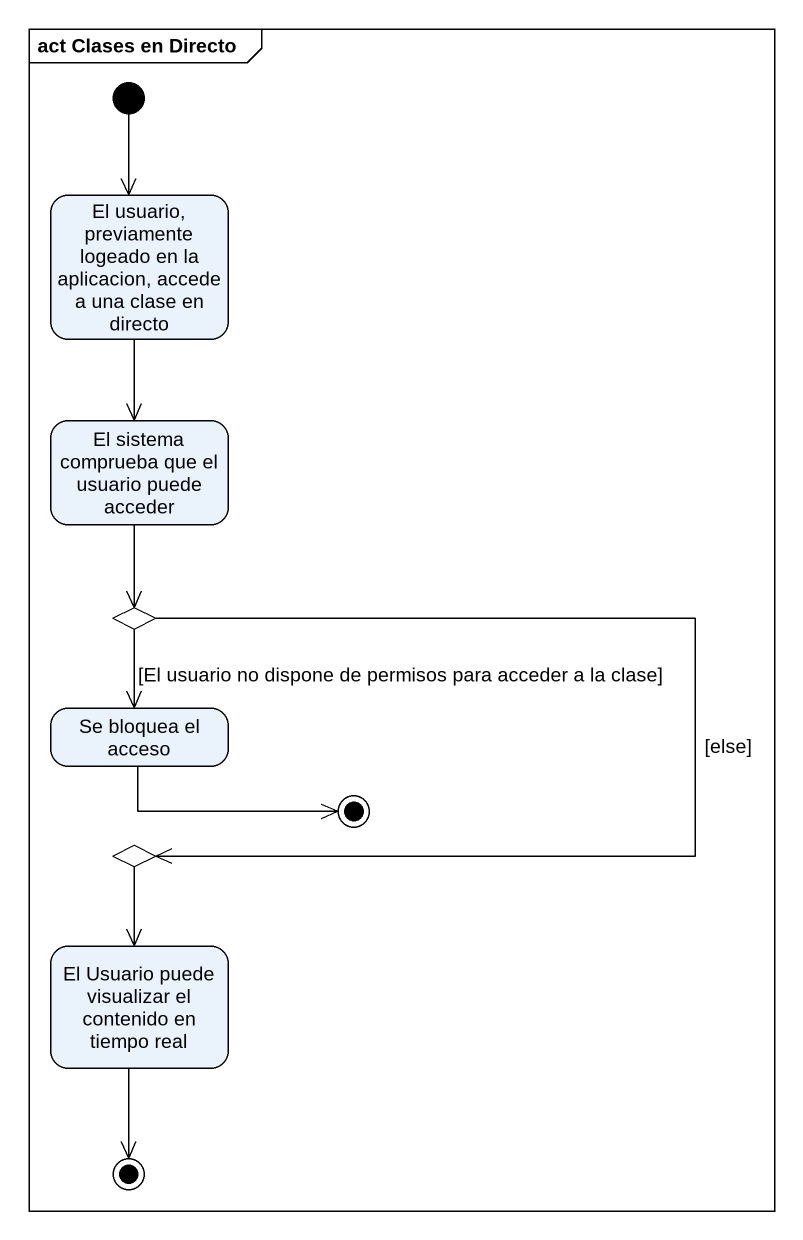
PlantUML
@startuml
mainframe act Clases en Directo
hide empty description
state "El usuario, previamente logeado en la aplicacion, accede a una clase en directo" as El_usuario_previamente
state "El sistema comprueba que el usuario puede acceder" as El_sistema_comprueba_que_el
state choice1 <<choice>>
state "Se bloquea el acceso" as Se_bloquea_el_acceso
state final1 <<end>>
state choice2 <<choice>>
state "El Usuario puede visualizar el contenido en tiempo real" as El_Usuario_puede_visualizar
state final2 <<end>>
[*] --> El_usuario_previamente
El_usuario_previamente --> El_sistema_comprueba_que_el
El_sistema_comprueba_que_el --> choice1
choice1 --> Se_bloquea_el_acceso : [El usuario no dispone de permisos para acceder a la clase]
choice1 --> choice2 : [else]
Se_bloquea_el_acceso -right-> final1
choice2 --> El_Usuario_puede_visualizar
El_Usuario_puede_visualizar --> final2
@enduml
